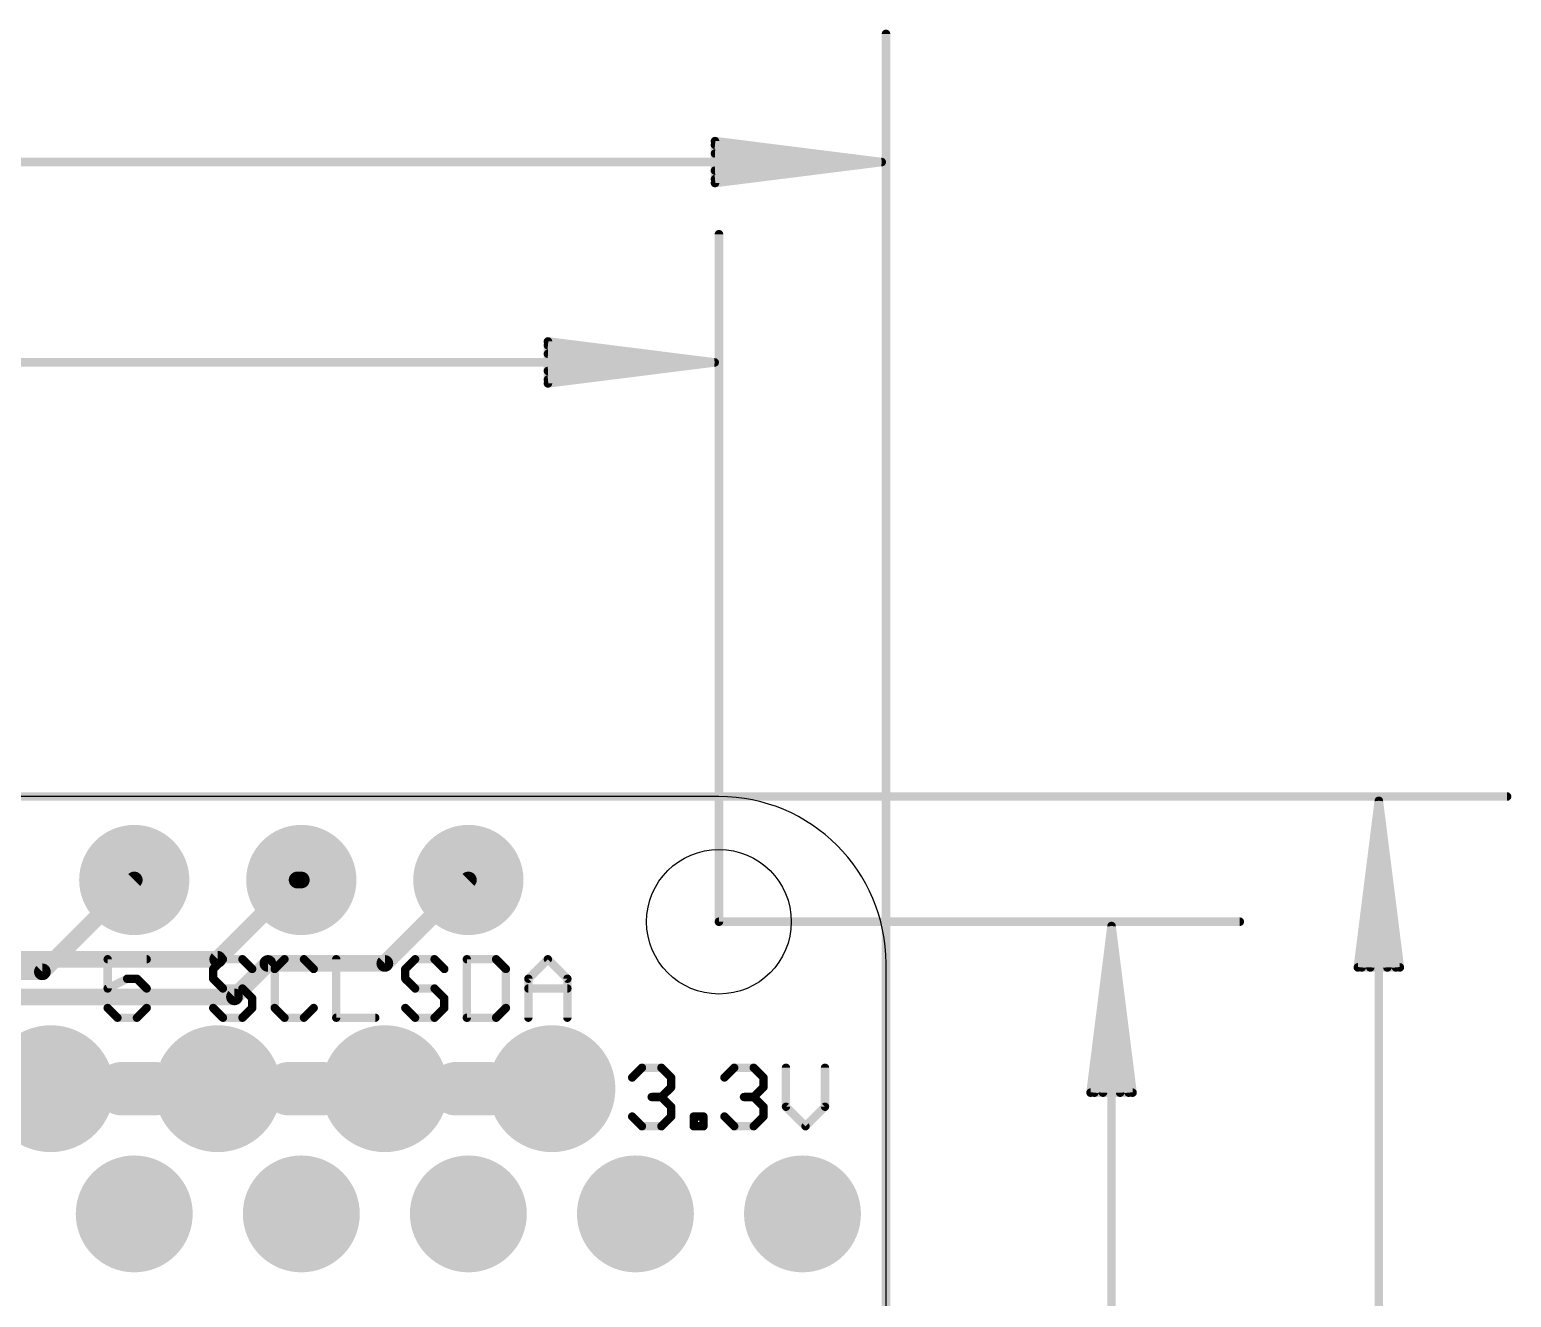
# Model space of a CAD drawing. Extents: x -6.8 to 60.3, y -8.9 to 34.9.
# Drawn here: x 37.78 to 60.31, y 15.24 to 34.53 of the extents above; entities that cross this region are included whole.
import ezdxf

# ---------------------------------------------------------------- set-up
doc = ezdxf.new("R2010")
doc.units = 0
for name, color, linetype in [('1', 12, 'CONTINUOUS'), ('16', 132, 'CONTINUOUS'), ('17', 110, 'CONTINUOUS'), ('18', 110, 'CONTINUOUS'), ('20', 53, 'CONTINUOUS'), ('21', 40, 'CONTINUOUS'), ('47', 253, 'CONTINUOUS')]:
    doc.layers.add(name, color=color, linetype=linetype)

# ---------------------------------------------------------------- blocks, each defined once
blk = doc.blocks.new('ROUNDP')
at = {"const_width": 0.5}
blk.add_lwpolyline([(0, -0.25, 1), (0, 0.25, 1), (0, -0.25)], format="xyb", dxfattribs=at)
blk = doc.blocks.new('ROUNDV')
at = {"const_width": 0.5}
blk.add_lwpolyline([(0, -0.25, 1), (0, 0.25, 1), (0, -0.25)], format="xyb", dxfattribs=at)

msp = doc.modelspace()

# ---------------------------------------------------------------- linework, layer by layer
at = {"layer": '1'}
for points, const_width in [([(37.973, 20.193), (39.37, 21.59)], 0.254), ([(35.179, 20.193), (37.973, 20.193)], 0.254), ([(36.8935, 18.415), (38.1, 18.415)], 0.4064)]:
    msp.add_lwpolyline(points, dxfattribs=dict(at, const_width=const_width))
for points, const_width in [([(39.4149, 21.5451, 1), (39.3251, 21.6349)], 0.127), ([(37.9281, 20.2379, 1), (38.0179, 20.1481)], 0.127), ([(37.973, 20.1295, 1), (37.973, 20.2565)], 0.127), ([(38.1, 18.3134, 1), (38.1, 18.5166)], 0.2032)]:
    msp.add_lwpolyline(points, format="xyb", dxfattribs=dict(at, const_width=const_width))
at = {"layer": '16'}
for points, const_width in [([(40.64, 20.3835), (41.8465, 21.59)], 0.254), ([(41.8465, 21.59), (41.91, 21.59)], 0.254), ([(43.18, 20.32), (44.45, 21.59)], 0.254), ([(37.211, 20.3835), (40.64, 20.3835)], 0.254), ([(40.894, 19.812), (41.402, 20.32)], 0.254), ([(41.402, 20.32), (43.18, 20.32)], 0.254), ([(37.465, 19.812), (40.894, 19.812)], 0.254), ([(38.1, 18.415), (40.64, 18.415)], 0.4064), ([(40.64, 18.415), (43.18, 18.415)], 0.4064), ([(43.18, 18.415), (45.72, 18.415)], 0.4064)]:
    msp.add_lwpolyline(points, dxfattribs=dict(at, const_width=const_width))
for points, const_width in [([(41.8465, 21.6535, 1), (41.8465, 21.5265)], 0.127), ([(41.8914, 21.5451, 1), (41.8016, 21.6349)], 0.127), ([(41.91, 21.5265, 1), (41.91, 21.6535)], 0.127), ([(44.4949, 21.5451, 1), (44.4051, 21.6349)], 0.127), ([(40.64, 20.32, 1), (40.64, 20.447)], 0.127), ([(40.5951, 20.4284, 1), (40.6849, 20.3386)], 0.127), ([(41.402, 20.3835, 1), (41.402, 20.2565)], 0.127), ([(41.4469, 20.2751, 1), (41.3571, 20.3649)], 0.127), ([(43.1351, 20.3649, 1), (43.2249, 20.2751)], 0.127), ([(43.18, 20.2565, 1), (43.18, 20.3835)], 0.127), ([(40.8491, 19.8569, 1), (40.9389, 19.7671)], 0.127), ([(40.894, 19.7485, 1), (40.894, 19.8755)], 0.127), ([(38.1, 18.5166, 1), (38.1, 18.3134)], 0.2032), ([(40.64, 18.5166, 1), (40.64, 18.3134)], 0.2032), ([(40.64, 18.3134, 1), (40.64, 18.5166)], 0.2032), ([(43.18, 18.5166, 1), (43.18, 18.3134)], 0.2032), ([(43.18, 18.3134, 1), (43.18, 18.5166)], 0.2032), ([(45.72, 18.3134, 1), (45.72, 18.5166)], 0.2032)]:
    msp.add_lwpolyline(points, format="xyb", dxfattribs=dict(at, const_width=const_width))
at = {"layer": '20'}
for p, q in [((48.26, 22.86), (2.54, 22.86)), ((50.8, 2.54), (50.8, 20.32))]:
    msp.add_line(p, q, dxfattribs=at)
msp.add_circle((48.26, 20.955), 1.1, dxfattribs=at)
msp.add_arc((48.26, 20.32), 2.54, 0, 90, dxfattribs=at)
at = {"layer": '21'}
for points, const_width in [([(39.5589, 20.3843), (38.9657, 20.3843)], 0.127), ([(38.9657, 20.3843), (38.9657, 19.9394)], 0.127), ([(40.7185, 20.3843), (40.5702, 20.236)], 0.127), ([(40.5702, 20.236), (40.5702, 20.0877)], 0.127), ([(41.0151, 20.3843), (40.7185, 20.3843)], 0.127), ([(41.1634, 20.236), (41.0151, 20.3843)], 0.127), ([(41.654, 20.3843), (41.5057, 20.236)], 0.127), ([(41.5057, 20.236), (41.5057, 19.6428)], 0.127), ([(41.9506, 20.3843), (41.654, 20.3843)], 0.127), ([(42.0989, 20.236), (41.9506, 20.3843)], 0.127), ([(42.4413, 20.3843), (42.4413, 19.4945)], 0.127), ([(43.6395, 20.3843), (43.4912, 20.236)], 0.127), ([(43.4912, 20.236), (43.4912, 20.0877)], 0.127), ([(43.9361, 20.3843), (43.6395, 20.3843)], 0.127), ([(44.0844, 20.236), (43.9361, 20.3843)], 0.127), ([(44.4267, 20.3843), (44.4267, 19.4945)], 0.127), ([(44.8716, 20.3843), (44.4267, 20.3843)], 0.127), ([(45.0199, 20.236), (44.8716, 20.3843)], 0.127), ([(45.0199, 19.6428), (45.0199, 20.236)], 0.127), ([(45.3623, 20.0877), (45.6588, 20.3843)], 0.127), ([(45.6588, 20.3843), (45.9554, 20.0877)], 0.127), ([(38.9657, 19.9394), (39.2623, 20.0877)], 0.127), ([(39.2623, 20.0877), (39.4106, 20.0877)], 0.127), ([(39.4106, 20.0877), (39.5589, 19.9394)], 0.127), ([(40.5702, 20.0877), (40.7185, 19.9394)], 0.127), ([(43.4912, 20.0877), (43.6395, 19.9394)], 0.127), ([(45.3623, 19.4945), (45.3623, 20.0877)], 0.127), ([(45.9554, 20.0877), (45.9554, 19.4945)], 0.127), ([(39.5589, 19.9394), (39.5589, 19.6428)], 0.127), ([(40.7185, 19.9394), (41.0151, 19.9394)], 0.127), ([(41.0151, 19.9394), (41.1634, 19.7911)], 0.127), ([(41.1634, 19.7911), (41.1634, 19.6428)], 0.127), ([(43.6395, 19.9394), (43.9361, 19.9394)], 0.127), ([(43.9361, 19.9394), (44.0844, 19.7911)], 0.127), ([(44.0844, 19.7911), (44.0844, 19.6428)], 0.127), ([(45.3623, 19.9394), (45.9554, 19.9394)], 0.127), ([(39.114, 19.4945), (38.9657, 19.6428)], 0.127), ([(39.5589, 19.6428), (39.4106, 19.4945)], 0.127), ([(40.7185, 19.4945), (40.5702, 19.6428)], 0.127), ([(41.1634, 19.6428), (41.0151, 19.4945)], 0.127), ([(41.5057, 19.6428), (41.654, 19.4945)], 0.127), ([(41.9506, 19.4945), (42.0989, 19.6428)], 0.127), ([(43.6395, 19.4945), (43.4912, 19.6428)], 0.127), ([(44.0844, 19.6428), (43.9361, 19.4945)], 0.127), ([(44.8716, 19.4945), (45.0199, 19.6428)], 0.127), ([(39.4106, 19.4945), (39.114, 19.4945)], 0.127), ([(41.0151, 19.4945), (40.7185, 19.4945)], 0.127), ([(41.654, 19.4945), (41.9506, 19.4945)], 0.127), ([(42.4413, 19.4945), (43.0344, 19.4945)], 0.127), ([(43.9361, 19.4945), (43.6395, 19.4945)], 0.127), ([(44.4267, 19.4945), (44.8716, 19.4945)], 0.127), ([(39.1795, 18.415), (39.6875, 18.415)], 0.8128), ([(41.7195, 18.415), (42.2275, 18.415)], 0.8128), ([(44.2595, 18.415), (44.7675, 18.415)], 0.8128), ([(46.9403, 18.585), (47.0886, 18.7333)], 0.127), ([(47.0886, 18.7333), (47.3852, 18.7333)], 0.127), ([(47.3852, 18.7333), (47.5335, 18.585)], 0.127), ([(48.3436, 18.585), (48.4919, 18.7333)], 0.127), ([(48.4919, 18.7333), (48.7885, 18.7333)], 0.127), ([(48.7885, 18.7333), (48.9368, 18.585)], 0.127), ([(49.2791, 18.7333), (49.2791, 18.1401)], 0.127), ([(49.8723, 18.1401), (49.8723, 18.7333)], 0.127), ([(47.5335, 18.4367), (47.3852, 18.2884)], 0.127), ([(47.5335, 18.585), (47.5335, 18.4367)], 0.127), ([(48.9368, 18.4367), (48.7885, 18.2884)], 0.127), ([(48.9368, 18.585), (48.9368, 18.4367)], 0.127), ([(47.3852, 18.2884), (47.2369, 18.2884)], 0.127), ([(47.3852, 18.2884), (47.5335, 18.1401)], 0.127), ([(48.7885, 18.2884), (48.6402, 18.2884)], 0.127), ([(48.7885, 18.2884), (48.9368, 18.1401)], 0.127), ([(47.0886, 17.8435), (46.9403, 17.9918)], 0.127), ([(47.5335, 17.9918), (47.3852, 17.8435)], 0.127), ([(47.5335, 18.1401), (47.5335, 17.9918)], 0.127), ([(47.8759, 17.8435), (47.8759, 17.9918)], 0.127), ([(47.8759, 17.9918), (48.0242, 17.9918)], 0.127), ([(48.0242, 17.9918), (48.0242, 17.8435)], 0.127), ([(48.4919, 17.8435), (48.3436, 17.9918)], 0.127), ([(48.9368, 17.9918), (48.7885, 17.8435)], 0.127), ([(48.9368, 18.1401), (48.9368, 17.9918)], 0.127), ([(49.2791, 18.1401), (49.5757, 17.8435)], 0.127), ([(49.5757, 17.8435), (49.8723, 18.1401)], 0.127), ([(47.3852, 17.8435), (47.0886, 17.8435)], 0.127), ([(48.0242, 17.8435), (47.8759, 17.8435)], 0.127), ([(48.7885, 17.8435), (48.4919, 17.8435)], 0.127)]:
    msp.add_lwpolyline(points, dxfattribs=dict(at, const_width=const_width))
for points, const_width in [([(38.9657, 20.416, 1), (38.9657, 20.3525)], 0.0635), ([(38.9975, 20.3843, 1), (38.934, 20.3843)], 0.0635), ([(39.5589, 20.3525, 1), (39.5589, 20.416)], 0.0635), ([(40.602, 20.236, 1), (40.5385, 20.236)], 0.0635), ([(40.5478, 20.2584, 1), (40.5927, 20.2135)], 0.0635), ([(40.7185, 20.416, 1), (40.7185, 20.3525)], 0.0635), ([(40.741, 20.3618, 1), (40.6961, 20.4067)], 0.0635), ([(41.0376, 20.4067, 1), (40.9926, 20.3618)], 0.0635), ([(41.0151, 20.3525, 1), (41.0151, 20.416)], 0.0635), ([(41.1409, 20.2135, 1), (41.1858, 20.2584)], 0.0635), ([(41.5375, 20.236, 1), (41.474, 20.236)], 0.0635), ([(41.4833, 20.2584, 1), (41.5282, 20.2135)], 0.0635), ([(41.654, 20.416, 1), (41.654, 20.3525)], 0.0635), ([(41.6765, 20.3618, 1), (41.6316, 20.4067)], 0.0635), ([(41.9731, 20.4067, 1), (41.9282, 20.3618)], 0.0635), ([(41.9506, 20.3525, 1), (41.9506, 20.416)], 0.0635), ([(42.0765, 20.2135, 1), (42.1214, 20.2584)], 0.0635), ([(42.473, 20.3843, 1), (42.4095, 20.3843)], 0.0635), ([(43.523, 20.236, 1), (43.4595, 20.236)], 0.0635), ([(43.4688, 20.2584, 1), (43.5137, 20.2135)], 0.0635), ([(43.6395, 20.416, 1), (43.6395, 20.3525)], 0.0635), ([(43.662, 20.3618, 1), (43.6171, 20.4067)], 0.0635), ([(43.9586, 20.4067, 1), (43.9136, 20.3618)], 0.0635), ([(43.9361, 20.3525, 1), (43.9361, 20.416)], 0.0635), ([(44.0619, 20.2135, 1), (44.1068, 20.2584)], 0.0635), ([(44.4585, 20.3843, 1), (44.395, 20.3843)], 0.0635), ([(44.4267, 20.416, 1), (44.4267, 20.3525)], 0.0635), ([(44.8941, 20.4067, 1), (44.8492, 20.3618)], 0.0635), ([(44.8716, 20.3525, 1), (44.8716, 20.416)], 0.0635), ([(45.0517, 20.236, 1), (44.9882, 20.236)], 0.0635), ([(44.9975, 20.2135, 1), (45.0424, 20.2584)], 0.0635), ([(45.6813, 20.4067, 1), (45.6364, 20.3618)], 0.0635), ([(45.6813, 20.3618, 1), (45.6364, 20.4067)], 0.0635), ([(39.2623, 20.1194, 1), (39.2623, 20.0559)], 0.0635), ([(39.2765, 20.0593, 1), (39.2481, 20.1161)], 0.0635), ([(39.4331, 20.1101, 1), (39.3882, 20.0652)], 0.0635), ([(39.4106, 20.0559, 1), (39.4106, 20.1194)], 0.0635), ([(40.5385, 20.0877, 1), (40.602, 20.0877)], 0.0635), ([(40.5927, 20.1101, 1), (40.5478, 20.0652)], 0.0635), ([(43.4595, 20.0877, 1), (43.523, 20.0877)], 0.0635), ([(43.5137, 20.1101, 1), (43.4688, 20.0652)], 0.0635), ([(45.394, 20.0877, 1), (45.3305, 20.0877)], 0.0635), ([(45.3398, 20.1101, 1), (45.3847, 20.0652)], 0.0635), ([(45.9872, 20.0877, 1), (45.9237, 20.0877)], 0.0635), ([(45.933, 20.0652, 1), (45.9779, 20.1101)], 0.0635), ([(38.9515, 19.9678, 1), (38.9799, 19.911)], 0.0635), ([(38.934, 19.9394, 1), (38.9975, 19.9394)], 0.0635), ([(39.5907, 19.9394, 1), (39.5272, 19.9394)], 0.0635), ([(39.5365, 19.9169, 1), (39.5814, 19.9618)], 0.0635), ([(40.7185, 19.9711, 1), (40.7185, 19.9076)], 0.0635), ([(40.6961, 19.9169, 1), (40.741, 19.9618)], 0.0635), ([(41.0376, 19.9618, 1), (40.9926, 19.9169)], 0.0635), ([(41.0151, 19.9076, 1), (41.0151, 19.9711)], 0.0635), ([(41.1951, 19.7911, 1), (41.1316, 19.7911)], 0.0635), ([(41.1409, 19.7686, 1), (41.1858, 19.8135)], 0.0635), ([(43.6395, 19.9711, 1), (43.6395, 19.9076)], 0.0635), ([(43.6171, 19.9169, 1), (43.662, 19.9618)], 0.0635), ([(43.9586, 19.9618, 1), (43.9136, 19.9169)], 0.0635), ([(43.9361, 19.9076, 1), (43.9361, 19.9711)], 0.0635), ([(44.1161, 19.7911, 1), (44.0526, 19.7911)], 0.0635), ([(44.0619, 19.7686, 1), (44.1068, 19.8135)], 0.0635), ([(45.3623, 19.9711, 1), (45.3623, 19.9076)], 0.0635), ([(45.9554, 19.9076, 1), (45.9554, 19.9711)], 0.0635), ([(38.9882, 19.6652, 1), (38.9433, 19.6203)], 0.0635), ([(39.5272, 19.6428, 1), (39.5907, 19.6428)], 0.0635), ([(39.5814, 19.6203, 1), (39.5365, 19.6652)], 0.0635), ([(40.5927, 19.6652, 1), (40.5478, 19.6203)], 0.0635), ([(41.1316, 19.6428, 1), (41.1951, 19.6428)], 0.0635), ([(41.1858, 19.6203, 1), (41.1409, 19.6652)], 0.0635), ([(41.474, 19.6428, 1), (41.5375, 19.6428)], 0.0635), ([(41.5282, 19.6652, 1), (41.4833, 19.6203)], 0.0635), ([(42.1214, 19.6203, 1), (42.0765, 19.6652)], 0.0635), ([(43.5137, 19.6652, 1), (43.4688, 19.6203)], 0.0635), ([(44.0526, 19.6428, 1), (44.1161, 19.6428)], 0.0635), ([(44.1068, 19.6203, 1), (44.0619, 19.6652)], 0.0635), ([(44.9882, 19.6428, 1), (45.0517, 19.6428)], 0.0635), ([(45.0424, 19.6203, 1), (44.9975, 19.6652)], 0.0635), ([(39.114, 19.5263, 1), (39.114, 19.4628)], 0.0635), ([(39.0916, 19.472, 1), (39.1365, 19.517)], 0.0635), ([(39.3882, 19.517, 1), (39.4331, 19.472)], 0.0635), ([(39.4106, 19.4628, 1), (39.4106, 19.5263)], 0.0635), ([(40.7185, 19.5263, 1), (40.7185, 19.4628)], 0.0635), ([(40.6961, 19.472, 1), (40.741, 19.517)], 0.0635), ([(40.9926, 19.517, 1), (41.0376, 19.472)], 0.0635), ([(41.0151, 19.4628, 1), (41.0151, 19.5263)], 0.0635), ([(41.654, 19.5263, 1), (41.654, 19.4628)], 0.0635), ([(41.6316, 19.472, 1), (41.6765, 19.517)], 0.0635), ([(41.9282, 19.517, 1), (41.9731, 19.472)], 0.0635), ([(41.9506, 19.4628, 1), (41.9506, 19.5263)], 0.0635), ([(42.4095, 19.4945, 1), (42.473, 19.4945)], 0.0635), ([(42.4413, 19.5263, 1), (42.4413, 19.4628)], 0.0635), ([(43.0344, 19.4628, 1), (43.0344, 19.5263)], 0.0635), ([(43.6395, 19.5263, 1), (43.6395, 19.4628)], 0.0635), ([(43.6171, 19.472, 1), (43.662, 19.517)], 0.0635), ([(43.9136, 19.517, 1), (43.9586, 19.472)], 0.0635), ([(43.9361, 19.4628, 1), (43.9361, 19.5263)], 0.0635), ([(44.4267, 19.5263, 1), (44.4267, 19.4628)], 0.0635), ([(44.395, 19.4945, 1), (44.4585, 19.4945)], 0.0635), ([(44.8492, 19.517, 1), (44.8941, 19.472)], 0.0635), ([(44.8716, 19.4628, 1), (44.8716, 19.5263)], 0.0635), ([(45.3305, 19.4945, 1), (45.394, 19.4945)], 0.0635), ([(45.9237, 19.4945, 1), (45.9872, 19.4945)], 0.0635), ([(39.1795, 18.6182, 1), (39.1795, 18.2118)], 0.4064), ([(39.6875, 18.2118, 1), (39.6875, 18.6182)], 0.4064), ([(41.7195, 18.6182, 1), (41.7195, 18.2118)], 0.4064), ([(42.2275, 18.2118, 1), (42.2275, 18.6182)], 0.4064), ([(44.2595, 18.6182, 1), (44.2595, 18.2118)], 0.4064), ([(44.7675, 18.2118, 1), (44.7675, 18.6182)], 0.4064), ([(47.0886, 18.765, 1), (47.0886, 18.7015)], 0.0635), ([(47.1111, 18.7108, 1), (47.0662, 18.7557)], 0.0635), ([(47.4077, 18.7557, 1), (47.3628, 18.7108)], 0.0635), ([(47.3852, 18.7015, 1), (47.3852, 18.765)], 0.0635), ([(48.4919, 18.765, 1), (48.4919, 18.7015)], 0.0635), ([(48.5144, 18.7108, 1), (48.4695, 18.7557)], 0.0635), ([(48.811, 18.7557, 1), (48.766, 18.7108)], 0.0635), ([(48.7885, 18.7015, 1), (48.7885, 18.765)], 0.0635), ([(49.3109, 18.7333, 1), (49.2474, 18.7333)], 0.0635), ([(49.9041, 18.7333, 1), (49.8406, 18.7333)], 0.0635), ([(46.9179, 18.6074, 1), (46.9628, 18.5625)], 0.0635), ([(47.5653, 18.585, 1), (47.5018, 18.585)], 0.0635), ([(47.5111, 18.5625, 1), (47.556, 18.6074)], 0.0635), ([(47.556, 18.4142, 1), (47.5111, 18.4591)], 0.0635), ([(48.3212, 18.6074, 1), (48.3661, 18.5625)], 0.0635), ([(48.9685, 18.585, 1), (48.905, 18.585)], 0.0635), ([(48.9143, 18.5625, 1), (48.9592, 18.6074)], 0.0635), ([(48.9592, 18.4142, 1), (48.9143, 18.4591)], 0.0635), ([(47.2369, 18.3201, 1), (47.2369, 18.2566)], 0.0635), ([(47.4077, 18.3108, 1), (47.3628, 18.2659)], 0.0635), ([(47.3628, 18.3108, 1), (47.4077, 18.2659)], 0.0635), ([(47.3852, 18.2566, 1), (47.3852, 18.3201)], 0.0635), ([(47.5018, 18.4367, 1), (47.5653, 18.4367)], 0.0635), ([(48.6402, 18.3201, 1), (48.6402, 18.2566)], 0.0635), ([(48.811, 18.3108, 1), (48.766, 18.2659)], 0.0635), ([(48.766, 18.3108, 1), (48.811, 18.2659)], 0.0635), ([(48.7885, 18.2566, 1), (48.7885, 18.3201)], 0.0635), ([(48.905, 18.4367, 1), (48.9685, 18.4367)], 0.0635), ([(46.9628, 18.0142, 1), (46.9179, 17.9693)], 0.0635), ([(47.5653, 18.1401, 1), (47.5018, 18.1401)], 0.0635), ([(47.5018, 17.9918, 1), (47.5653, 17.9918)], 0.0635), ([(47.5111, 18.1176, 1), (47.556, 18.1625)], 0.0635), ([(47.556, 17.9693, 1), (47.5111, 18.0142)], 0.0635), ([(47.9076, 17.9918, 1), (47.8441, 17.9918)], 0.0635), ([(47.8759, 18.0235, 1), (47.8759, 17.96)], 0.0635), ([(48.0559, 17.9918, 1), (47.9924, 17.9918)], 0.0635), ([(48.0242, 17.96, 1), (48.0242, 18.0235)], 0.0635), ([(48.3661, 18.0142, 1), (48.3212, 17.9693)], 0.0635), ([(48.9685, 18.1401, 1), (48.905, 18.1401)], 0.0635), ([(48.905, 17.9918, 1), (48.9685, 17.9918)], 0.0635), ([(48.9143, 18.1176, 1), (48.9592, 18.1625)], 0.0635), ([(48.9592, 17.9693, 1), (48.9143, 18.0142)], 0.0635), ([(49.2474, 18.1401, 1), (49.3109, 18.1401)], 0.0635), ([(49.3016, 18.1625, 1), (49.2567, 18.1176)], 0.0635), ([(49.8406, 18.1401, 1), (49.9041, 18.1401)], 0.0635), ([(49.8948, 18.1176, 1), (49.8499, 18.1625)], 0.0635), ([(47.0886, 17.8753, 1), (47.0886, 17.8118)], 0.0635), ([(47.0662, 17.821, 1), (47.1111, 17.866)], 0.0635), ([(47.3628, 17.866, 1), (47.4077, 17.821)], 0.0635), ([(47.3852, 17.8118, 1), (47.3852, 17.8753)], 0.0635), ([(47.8441, 17.8435, 1), (47.9076, 17.8435)], 0.0635), ([(47.8759, 17.8753, 1), (47.8759, 17.8118)], 0.0635), ([(47.9924, 17.8435, 1), (48.0559, 17.8435)], 0.0635), ([(48.0242, 17.8118, 1), (48.0242, 17.8753)], 0.0635), ([(48.4919, 17.8753, 1), (48.4919, 17.8118)], 0.0635), ([(48.4695, 17.821, 1), (48.5144, 17.866)], 0.0635), ([(48.766, 17.866, 1), (48.811, 17.821)], 0.0635), ([(48.7885, 17.8118, 1), (48.7885, 17.8753)], 0.0635), ([(49.5533, 17.866, 1), (49.5982, 17.821)], 0.0635), ([(49.5533, 17.821, 1), (49.5982, 17.866)], 0.0635)]:
    msp.add_lwpolyline(points, format="xyb", dxfattribs=dict(at, const_width=const_width))
at = {"layer": '47', "const_width": 0.13}
for points in [[(50.8, 5.08), (50.8, 34.462)], [(50.735, 32.512), (48.2, 32.8312)], [(48.2, 32.8312), (48.2, 32.1928)], [(50.735, 32.512), (48.2, 32.772)], [(50.735, 32.512), (48.2, 32.642)], [(0.065, 32.512), (50.735, 32.512)], [(48.2, 32.1928), (50.735, 32.512)], [(48.2, 32.382), (50.735, 32.512)], [(48.2, 32.252), (50.735, 32.512)], [(48.26, 20.955), (48.26, 31.414)], [(48.195, 29.464), (45.66, 29.7832)], [(45.66, 29.7832), (45.66, 29.1448)], [(48.195, 29.464), (45.66, 29.724)], [(2.605, 29.464), (48.195, 29.464)], [(48.195, 29.464), (45.66, 29.594)], [(45.66, 29.1448), (48.195, 29.464)], [(45.66, 29.334), (48.195, 29.464)], [(45.66, 29.204), (48.195, 29.464)], [(24.13, 22.86), (60.243, 22.86)], [(58.293, 22.795), (57.9738, 20.26)], [(58.293, 22.795), (58.033, 20.26)], [(58.293, 22.795), (58.163, 20.26)], [(58.293, 0.065), (58.293, 22.795)], [(58.6122, 20.26), (58.293, 22.795)], [(58.423, 20.26), (58.293, 22.795)], [(58.553, 20.26), (58.293, 22.795)], [(48.26, 20.955), (56.179, 20.955)], [(54.229, 20.89), (53.9098, 18.355)], [(54.229, 20.89), (53.969, 18.355)], [(54.229, 20.89), (54.099, 18.355)], [(54.229, 1.97), (54.229, 20.89)], [(54.5482, 18.355), (54.229, 20.89)], [(54.359, 18.355), (54.229, 20.89)], [(54.489, 18.355), (54.229, 20.89)], [(57.9738, 20.26), (58.6122, 20.26)], [(53.9098, 18.355), (54.5482, 18.355)]]:
    msp.add_lwpolyline(points, dxfattribs=at)
at = {"layer": '47', "const_width": 0.065}
for points in [[(50.8325, 34.462, 1), (50.7675, 34.462)], [(48.2041, 32.8635, 1), (48.1959, 32.799)], [(48.2325, 32.8312, 1), (48.1675, 32.8312)], [(48.2033, 32.8043, 1), (48.1967, 32.7397)], [(48.2017, 32.6745, 1), (48.1983, 32.6095)], [(48.1983, 32.4145, 1), (48.2017, 32.3495)], [(50.7391, 32.4798, 1), (50.7309, 32.5442)], [(50.7309, 32.4798, 1), (50.7391, 32.5442)], [(50.7383, 32.4797, 1), (50.7317, 32.5443)], [(50.7317, 32.4797, 1), (50.7383, 32.5443)], [(50.7333, 32.4795, 1), (50.7367, 32.5445)], [(50.7367, 32.4795, 1), (50.7333, 32.5445)], [(50.735, 32.4795, 1), (50.735, 32.5445)], [(48.1967, 32.2843, 1), (48.2033, 32.2197)], [(48.1959, 32.225, 1), (48.2041, 32.1605)], [(48.1675, 32.1928, 1), (48.2325, 32.1928)], [(48.2925, 31.414, 1), (48.2275, 31.414)], [(45.6641, 29.8155, 1), (45.6559, 29.751)], [(45.6925, 29.7832, 1), (45.6275, 29.7832)], [(45.6633, 29.7563, 1), (45.6567, 29.6917)], [(45.6617, 29.6265, 1), (45.6583, 29.5615)], [(48.1991, 29.4318, 1), (48.1909, 29.4962)], [(48.1909, 29.4318, 1), (48.1991, 29.4962)], [(48.1983, 29.4317, 1), (48.1917, 29.4963)], [(48.1917, 29.4317, 1), (48.1983, 29.4963)], [(48.1933, 29.4315, 1), (48.1967, 29.4965)], [(48.1967, 29.4315, 1), (48.1933, 29.4965)], [(48.195, 29.4315, 1), (48.195, 29.4965)], [(45.6583, 29.3665, 1), (45.6617, 29.3015)], [(45.6567, 29.2363, 1), (45.6633, 29.1717)], [(45.6559, 29.177, 1), (45.6641, 29.1125)], [(45.6275, 29.1448, 1), (45.6925, 29.1448)], [(58.3255, 22.795, 1), (58.2605, 22.795)], [(58.3252, 22.7991, 1), (58.2608, 22.7909)], [(58.3255, 22.7933, 1), (58.2605, 22.7967)], [(58.3255, 22.7967, 1), (58.2605, 22.7933)], [(58.3253, 22.7983, 1), (58.2607, 22.7917)], [(58.3253, 22.7917, 1), (58.2607, 22.7983)], [(58.3252, 22.7909, 1), (58.2608, 22.7991)], [(60.243, 22.8275, 1), (60.243, 22.8925)], [(48.26, 20.9875, 1), (48.26, 20.9225)], [(48.2275, 20.955, 1), (48.2925, 20.955)], [(54.2615, 20.89, 1), (54.1965, 20.89)], [(54.2612, 20.8941, 1), (54.1968, 20.8859)], [(54.2615, 20.8883, 1), (54.1965, 20.8917)], [(54.2615, 20.8917, 1), (54.1965, 20.8883)], [(54.2613, 20.8933, 1), (54.1967, 20.8867)], [(54.2613, 20.8867, 1), (54.1967, 20.8933)], [(54.2612, 20.8859, 1), (54.1968, 20.8941)], [(56.179, 20.9225, 1), (56.179, 20.9875)], [(57.9415, 20.2641, 1), (58.006, 20.2559)], [(57.9738, 20.2925, 1), (57.9738, 20.2275)], [(58.0007, 20.2633, 1), (58.0653, 20.2567)], [(58.1305, 20.2617, 1), (58.1955, 20.2583)], [(58.3905, 20.2583, 1), (58.4555, 20.2617)], [(58.5207, 20.2567, 1), (58.5853, 20.2633)], [(58.58, 20.2559, 1), (58.6445, 20.2641)], [(58.6122, 20.2275, 1), (58.6122, 20.2925)], [(53.8775, 18.3591, 1), (53.942, 18.3509)], [(53.9098, 18.3875, 1), (53.9098, 18.3225)], [(53.9367, 18.3583, 1), (54.0013, 18.3517)], [(54.0665, 18.3567, 1), (54.1315, 18.3533)], [(54.3265, 18.3533, 1), (54.3915, 18.3567)], [(54.4567, 18.3517, 1), (54.5213, 18.3583)], [(54.516, 18.3509, 1), (54.5805, 18.3591)], [(54.5482, 18.3225, 1), (54.5482, 18.3875)]]:
    msp.add_lwpolyline(points, format="xyb", dxfattribs=at)

# ---------------------------------------------------------------- block references
at = {"layer": '17', "xscale": 1.6764, "yscale": 1.6764, "rotation": 90}
for p in [(39.37, 21.59), (39.37, 21.59), (41.91, 21.59), (41.91, 21.59), (44.45, 21.59), (44.45, 21.59)]:
    msp.add_blockref('ROUNDP', p, dxfattribs=at)
at = {"layer": '18'}
for p, xscale, yscale in [((38.1, 18.415), 1.9304, 1.9304), ((38.1, 18.415), 1.9304, 1.9304), ((40.64, 18.415), 1.9304, 1.9304), ((40.64, 18.415), 1.9304, 1.9304), ((43.18, 18.415), 1.9304, 1.9304), ((43.18, 18.415), 1.9304, 1.9304), ((45.72, 18.415), 1.9304, 1.9304), ((45.72, 18.415), 1.9304, 1.9304), ((39.37, 16.51), 1.778, 1.778), ((39.37, 16.51), 1.778, 1.778), ((41.91, 16.51), 1.778, 1.778), ((41.91, 16.51), 1.778, 1.778), ((44.45, 16.51), 1.778, 1.778), ((44.45, 16.51), 1.778, 1.778), ((46.99, 16.51), 1.778, 1.778), ((46.99, 16.51), 1.778, 1.778), ((49.53, 16.51), 1.778, 1.778), ((49.53, 16.51), 1.778, 1.778)]:
    msp.add_blockref('ROUNDV', p, dxfattribs=dict(at, xscale=xscale, yscale=yscale))

doc.saveas('drawing.dxf')
